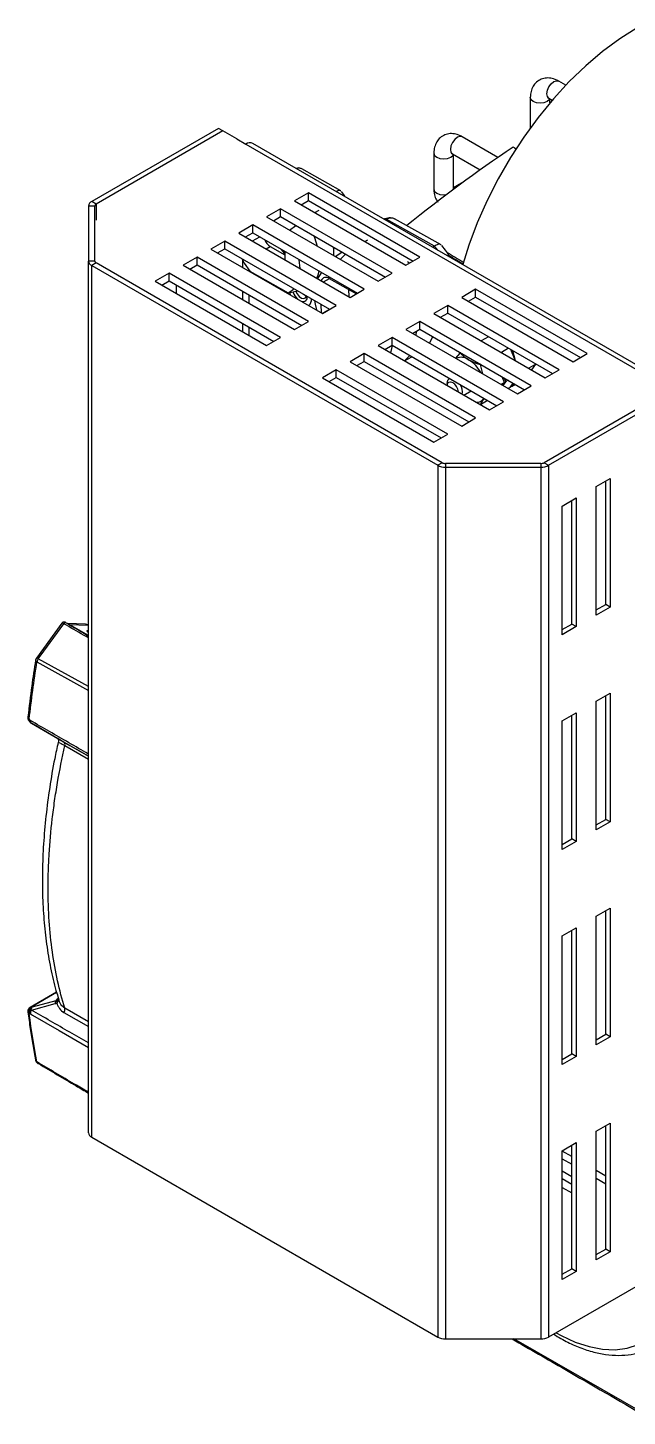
# Model space of a CAD drawing. Extents: x 9.3 to 87.2, y 0.6 to 68.8.
# Drawn here: x 54.68 to 58.48, y 1.73 to 10.54 of the extents above; entities that cross this region are included whole.
import ezdxf

# ---------------------------------------------------------------- set-up
doc = ezdxf.new("R2010")
doc.units = 0
doc.header["$MEASUREMENT"] = 0
doc.layers.add('OBJECT', color=7, linetype='CONTINUOUS')

msp = doc.modelspace()

# ---------------------------------------------------------------- linework, layer by layer
at = {"layer": 'OBJECT'}
for p, q in [((58.0913, 10.1753), (58.0465, 10.2012)), ((57.8662, 10.097), (57.8662, 9.9043)), ((57.984, 10.0929), (58.0056, 10.0805)), ((57.9912, 10.0636), (57.9912, 10.0888)), ((55.8876, 9.9017), (55.0832, 9.4374)), ((55.9159, 9.8854), (55.1115, 9.421)), ((55.9159, 9.8854), (55.8876, 9.9017)), ((56.0043, 9.8343), (55.9159, 9.8854)), ((56.0043, 9.8343), (56.0608, 9.8017)), ((56.0608, 9.8017), (58.7584, 8.2444)), ((58.807, 8.2468), (56.1058, 9.8061)), ((57.6613, 9.7174), (57.4349, 9.8481)), ((57.7771, 9.7711), (57.7573, 9.7825)), ((57.2545, 9.7439), (57.2545, 9.5153)), ((57.3724, 9.7398), (57.5483, 9.6383)), ((57.3795, 9.5153), (57.3795, 9.7357)), ((57.765, 9.7788), (57.7774, 9.7715)), ((56.3966, 9.6504), (56.3807, 9.6475)), ((56.6636, 9.505), (56.4175, 9.6447)), ((57.4305, 9.5529), (57.3795, 9.5235)), ((55.1115, 9.421), (55.0832, 9.4374)), ((56.4586, 9.4925), (56.3702, 9.4415)), ((56.3702, 9.4415), (57.0773, 9.0332)), ((56.4126, 9.417), (56.4586, 9.4435)), ((57.1657, 9.0843), (56.4586, 9.4925)), ((56.4586, 9.4435), (56.4586, 9.4925)), ((56.4586, 9.4435), (57.1233, 9.0598)), ((55.1027, 9.4088), (55.0627, 9.4088)), ((55.0627, 9.4088), (55.0627, 9.0598)), ((55.1027, 9.0598), (55.1027, 9.4088)), ((55.1115, 9.421), (55.1115, 9.319)), ((56.2818, 9.3904), (56.1934, 9.3394)), ((56.1934, 9.3394), (56.9005, 8.9312)), ((56.2358, 9.3149), (56.2818, 9.3414)), ((56.9889, 8.9822), (56.2818, 9.3904)), ((56.2818, 9.3414), (56.2818, 9.3904)), ((56.2818, 9.3414), (56.9465, 8.9577)), ((56.4993, 9.3669), (56.5269, 9.3829)), ((56.105, 9.2884), (56.0166, 9.2373)), ((56.8121, 8.8802), (56.105, 9.2884)), ((56.105, 9.2394), (56.105, 9.2884)), ((56.338, 9.2559), (56.3776, 9.2861)), ((56.9521, 9.326), (56.9408, 9.3241)), ((56.9521, 9.326), (56.9448, 9.3218)), ((57.2586, 9.155), (56.9521, 9.326)), ((57.301, 9.1629), (57.0056, 9.3277)), ((55.9282, 9.1863), (55.8399, 9.1353)), ((56.6354, 8.7781), (55.9282, 9.1863)), ((55.9282, 9.1373), (55.9282, 9.1863)), ((56.0166, 9.2373), (56.7237, 8.8291)), ((56.0591, 9.2129), (56.105, 9.2394)), ((56.1037, 9.1871), (56.1496, 9.2136)), ((56.105, 9.2394), (56.7697, 8.8557)), ((56.8169, 9.1835), (56.8357, 9.1944)), ((55.7515, 9.0843), (55.6631, 9.0332)), ((56.4586, 8.6761), (55.7515, 9.0843)), ((55.7515, 9.0353), (55.7515, 9.0843)), ((55.8399, 9.1353), (56.547, 8.7271)), ((55.8823, 9.1108), (55.9282, 9.1373)), ((55.9282, 9.1373), (56.5929, 8.7536)), ((56.1913, 9.1365), (56.2167, 9.1511)), ((56.2167, 9.1511), (56.3095, 9.0984)), ((56.3094, 9.1069), (56.2851, 9.1354)), ((56.3093, 9.1214), (56.3097, 9.0681)), ((56.6722, 9.1161), (56.6593, 9.1086)), ((56.6608, 9.0696), (56.6944, 9.1032)), ((57.0773, 9.0332), (57.1657, 9.0843)), ((57.2586, 9.155), (57.2462, 9.1478)), ((57.2788, 9.129), (57.2586, 9.155)), ((55.1027, 9.0598), (55.0627, 9.0598)), ((55.0627, 3.5278), (55.0627, 9.0598)), ((55.1115, 9.0476), (55.0832, 9.0313)), ((55.0832, 9.0313), (57.2789, 7.7637)), ((55.0832, 3.4992), (55.0832, 9.0313)), ((57.3072, 7.78), (55.1115, 9.0476)), ((55.6631, 9.0332), (56.3702, 8.625)), ((55.7055, 9.0087), (55.7515, 9.0353)), ((55.7515, 9.0353), (56.4161, 8.6516)), ((56.0396, 9.0676), (56.0396, 9.02)), ((56.082, 8.9955), (56.082, 9.0022)), ((56.0876, 8.9951), (56.3295, 8.8578)), ((56.5426, 8.9868), (56.5347, 8.9778)), ((57.1005, 9.0466), (57.0875, 9.0539)), ((55.5747, 8.9822), (55.4863, 8.9312)), ((55.4863, 8.9312), (56.1934, 8.523)), ((55.5287, 8.9067), (55.5747, 8.9332)), ((56.2818, 8.574), (55.5747, 8.9822)), ((55.5747, 8.9332), (55.5747, 8.9822)), ((55.5747, 8.9332), (56.2394, 8.5495)), ((55.6224, 8.8526), (55.6224, 8.9057)), ((56.5544, 8.9269), (56.5913, 8.9483)), ((56.5895, 8.9493), (56.7636, 8.8522)), ((56.9005, 8.9312), (56.9889, 8.9822)), ((56.0396, 8.8689), (56.0396, 8.8159)), ((56.082, 8.7914), (56.082, 8.8444)), ((56.3295, 8.8578), (56.3916, 8.8698)), ((56.3376, 8.8594), (56.3444, 8.844)), ((56.3378, 8.8594), (56.3448, 8.8438)), ((56.7137, 8.88), (56.7144, 8.8345)), ((56.7237, 8.8291), (56.8121, 8.8802)), ((57.5192, 8.8802), (57.4309, 8.8291)), ((57.4309, 8.8291), (58.138, 8.4209)), ((57.4733, 8.8046), (57.5192, 8.8312)), ((58.2263, 8.472), (57.5192, 8.8802)), ((57.5192, 8.8312), (57.5192, 8.8802)), ((57.5192, 8.8312), (58.1839, 8.4475)), ((56.4372, 8.8056), (56.4373, 8.8056)), ((56.4609, 8.7768), (56.4628, 8.7782)), ((56.5405, 8.7308), (56.5397, 8.7843)), ((56.5467, 8.7272), (56.5927, 8.7538)), ((56.547, 8.7271), (56.6354, 8.7781)), ((57.3425, 8.7781), (57.2541, 8.7271)), ((57.2541, 8.7271), (57.9612, 8.3189)), ((57.2965, 8.7026), (57.3425, 8.7291)), ((58.0496, 8.3699), (57.3425, 8.7781)), ((57.3425, 8.7291), (57.3425, 8.7781)), ((57.3425, 8.7291), (58.0071, 8.3454)), ((56.0396, 8.6648), (56.0396, 8.6118)), ((56.082, 8.5873), (56.082, 8.6403)), ((56.3702, 8.625), (56.4586, 8.6761)), ((57.1657, 8.6761), (57.0773, 8.625)), ((57.8728, 8.2679), (57.1657, 8.6761)), ((57.1657, 8.6271), (57.1657, 8.6761)), ((56.1934, 8.523), (56.2818, 8.574)), ((56.9889, 8.574), (56.9005, 8.523)), ((57.696, 8.1658), (56.9889, 8.574)), ((56.9889, 8.525), (56.9889, 8.574)), ((57.0773, 8.625), (57.7844, 8.2168)), ((57.1197, 8.6005), (57.1657, 8.6271)), ((57.1431, 8.5871), (57.1439, 8.6145)), ((57.1657, 8.6271), (57.8304, 8.2434)), ((57.6012, 8.5797), (57.5553, 8.5532)), ((56.8121, 8.472), (56.7237, 8.4209)), ((57.5192, 8.0638), (56.8121, 8.472)), ((56.8121, 8.423), (56.8121, 8.472)), ((56.9005, 8.523), (57.6076, 8.1148)), ((56.943, 8.4985), (56.9889, 8.525)), ((56.9889, 8.525), (57.6536, 8.1413)), ((57.3937, 8.4424), (57.4213, 8.4759)), ((57.4245, 8.4777), (57.4213, 8.4759)), ((57.7286, 8.5062), (57.6827, 8.4797)), ((57.7695, 8.4296), (57.7429, 8.4979)), ((57.7539, 8.4916), (57.7695, 8.4294)), ((58.138, 8.4209), (58.2263, 8.472)), ((56.7237, 8.4209), (57.4309, 8.0127)), ((56.7662, 8.3964), (56.8121, 8.423)), ((56.8121, 8.423), (57.4768, 8.0393)), ((57.068, 8.4263), (57.1139, 8.4528)), ((57.5518, 8.4042), (57.5487, 8.4023)), ((57.5487, 8.4023), (57.5631, 8.3446)), ((57.9008, 8.4047), (57.8567, 8.3792)), ((57.8753, 8.3684), (57.9008, 8.4047)), ((57.9008, 8.4047), (57.8998, 8.4074)), ((56.6354, 8.3699), (56.547, 8.3189)), ((56.547, 8.3189), (57.2541, 7.9107)), ((56.5894, 8.2944), (56.6354, 8.3209)), ((57.3425, 7.9617), (56.6354, 8.3699)), ((56.6354, 8.3209), (56.6354, 8.3699)), ((56.6354, 8.3209), (57.3, 7.9372)), ((57.3383, 8.2834), (57.3383, 8.2703)), ((57.3527, 8.315), (57.3526, 8.3149)), ((57.7019, 8.2899), (57.6799, 8.2772)), ((57.7019, 8.2899), (57.6881, 8.3255)), ((57.6892, 8.2718), (57.7019, 8.2899)), ((57.7118, 8.2956), (57.6913, 8.2706)), ((57.6984, 8.3195), (57.7118, 8.2956)), ((57.7259, 8.3037), (57.7118, 8.2956)), ((57.7377, 8.2567), (57.7578, 8.2853)), ((57.7595, 8.2843), (57.7475, 8.2624)), ((57.9612, 8.3189), (58.0496, 8.3699)), ((57.4448, 8.2088), (57.4907, 8.2353)), ((57.7377, 8.2567), (57.7265, 8.2502)), ((57.7725, 8.2768), (57.7475, 8.2624)), ((57.7844, 8.2168), (57.8728, 8.2679)), ((58.7584, 8.2444), (57.9541, 7.78)), ((57.9823, 7.7637), (58.7867, 8.2281)), ((57.5957, 8.1747), (57.5498, 8.1482)), ((57.6076, 8.1148), (57.696, 8.1658)), ((57.4309, 8.0127), (57.5192, 8.0638)), ((57.2541, 7.9107), (57.3425, 7.9617)), ((57.3072, 7.78), (57.2789, 7.7637)), ((57.2789, 7.7637), (57.2789, 2.2317)), ((57.3284, 7.775), (57.3284, 7.7519)), ((57.9328, 7.775), (57.3284, 7.775)), ((57.9328, 7.775), (57.9328, 7.7519)), ((57.9541, 7.78), (57.9823, 7.7637)), ((57.9823, 7.7637), (57.9823, 2.2317)), ((57.3284, 7.7519), (57.3284, 2.2198)), ((57.3284, 7.7519), (57.9328, 7.7519)), ((57.9328, 7.7519), (57.9328, 2.2198)), ((58.2847, 7.6296), (58.3731, 7.6806)), ((58.3731, 7.6806), (58.3731, 6.8641)), ((58.2847, 6.8131), (58.2847, 7.6296)), ((58.3448, 6.8804), (58.3448, 7.6643)), ((58.069, 7.5051), (58.1574, 7.5561)), ((58.069, 6.6886), (58.069, 7.5051)), ((58.1291, 6.7559), (58.1291, 7.5398)), ((58.1574, 7.5561), (58.1574, 6.7396)), ((58.2847, 6.8457), (58.3448, 6.8804)), ((58.3731, 6.8641), (58.3448, 6.8804)), ((58.3731, 6.8641), (58.2847, 6.8131)), ((54.894, 6.7626), (54.7324, 6.5402)), ((54.9313, 6.7583), (54.9201, 6.7648)), ((55.0439, 6.7548), (54.9301, 6.759)), ((54.9313, 6.7582), (54.9316, 6.7578)), ((55.0627, 6.6836), (54.9406, 6.7541)), ((54.9406, 6.7541), (55.0617, 6.7496)), ((55.0627, 6.7133), (55.0533, 6.7135)), ((55.0617, 6.7496), (55.0627, 6.749)), ((55.0617, 6.7496), (55.0627, 6.7496)), ((58.069, 6.7212), (58.1291, 6.7559)), ((58.1574, 6.7396), (58.069, 6.6886)), ((58.1574, 6.7396), (58.1291, 6.7559)), ((55.0627, 6.3607), (54.7444, 6.536)), ((54.7359, 6.5154), (55.0627, 6.3342)), ((58.2847, 6.266), (58.3731, 6.317)), ((58.2847, 5.4494), (58.2847, 6.266)), ((58.3448, 5.5168), (58.3448, 6.3007)), ((58.3731, 6.317), (58.3731, 5.5005)), ((58.069, 6.1415), (58.1574, 6.1925)), ((58.1291, 5.3923), (58.1291, 6.1762)), ((58.1574, 6.1925), (58.1574, 5.376)), ((54.6779, 6.1673), (54.6778, 6.1669)), ((54.6832, 6.146), (54.6909, 6.1351)), ((54.8516, 6.0392), (54.7004, 6.1265)), ((58.069, 5.3249), (58.069, 6.1415)), ((55.0627, 5.9173), (54.9075, 6.0069)), ((54.9127, 5.985), (55.0627, 5.8984)), ((58.2847, 5.4821), (58.3448, 5.5168)), ((58.3731, 5.5005), (58.2847, 5.4494)), ((58.3731, 5.5005), (58.3448, 5.5168)), ((58.069, 5.3576), (58.1291, 5.3923)), ((58.1574, 5.376), (58.069, 5.3249)), ((58.1574, 5.376), (58.1291, 5.3923)), ((58.2847, 4.9024), (58.3731, 4.9534)), ((58.3448, 4.1532), (58.3448, 4.9371)), ((58.3731, 4.9534), (58.3731, 4.1368)), ((58.2847, 4.0858), (58.2847, 4.9024)), ((58.069, 4.7779), (58.1574, 4.8289)), ((58.069, 3.9613), (58.069, 4.7779)), ((58.1291, 4.0287), (58.1291, 4.8126)), ((58.1574, 4.8289), (58.1574, 4.0123)), ((54.86, 4.4205), (54.6926, 4.3239)), ((54.697, 4.3252), (54.8603, 4.4195)), ((54.7004, 4.3069), (54.8516, 4.3474)), ((54.856, 4.3661), (54.7048, 4.3256)), ((55.0627, 4.2326), (54.9127, 4.3192)), ((54.6778, 4.2944), (54.6779, 4.2939)), ((54.9075, 4.2913), (55.0627, 4.2017)), ((58.2847, 4.1185), (58.3448, 4.1532)), ((58.3731, 4.1368), (58.3448, 4.1532)), ((58.3731, 4.1368), (58.2847, 4.0858)), ((58.069, 3.994), (58.1291, 4.0287)), ((58.1574, 4.0123), (58.069, 3.9613)), ((58.1574, 4.0123), (58.1291, 4.0287)), ((58.2847, 3.5387), (58.3731, 3.5898)), ((58.2847, 2.7222), (58.2847, 3.5387)), ((58.3448, 2.7895), (58.3448, 3.5734)), ((58.3731, 3.5898), (58.3731, 2.7732)), ((55.0832, 3.4992), (57.2789, 2.2317)), ((58.069, 3.4142), (58.1574, 3.4653)), ((58.1291, 2.665), (58.1291, 3.4489)), ((58.1574, 3.4653), (58.1574, 2.6487)), ((58.069, 2.5977), (58.069, 3.4142)), ((58.1291, 3.3777), (58.069, 3.4124)), ((58.069, 3.3635), (58.1291, 3.3288)), ((58.1291, 3.2492), (58.069, 3.2839)), ((58.3448, 3.2532), (58.2847, 3.2879)), ((58.1291, 3.2002), (58.069, 3.2349)), ((58.069, 3.1818), (58.1291, 3.1471)), ((58.2847, 3.239), (58.3448, 3.2043)), ((58.2847, 2.7548), (58.3448, 2.7895)), ((58.3731, 2.7732), (58.2847, 2.7222)), ((58.3731, 2.7732), (58.3448, 2.7895)), ((58.7867, 2.696), (57.9823, 2.2317)), ((58.069, 2.6303), (58.1291, 2.665)), ((58.1574, 2.6487), (58.069, 2.5977)), ((58.1574, 2.6487), (58.1291, 2.665)), ((57.3284, 2.2198), (57.9328, 2.2198)), ((58.5954, 1.7431), (57.7627, 2.2198))]:
    msp.add_line(p, q, dxfattribs=at)
at = {"layer": 'OBJECT', "flags": 128}
for points in [[(58.5442, 10.5398), (58.4341, 10.4704), (58.325, 10.3898), (58.2177, 10.2988), (58.1133, 10.1981), (58.0125, 10.0885), (57.9162, 9.971), (57.8253, 9.8466), (57.7405, 9.7164), (57.6626, 9.5814), (57.5922, 9.4429), (57.53, 9.302), (57.4764, 9.1599), (57.4375, 9.0377)], [(57.984, 10.0929), (57.984, 10.0929), (57.9745, 10.1039), (57.9711, 10.1215), (57.9745, 10.143), (57.984, 10.1651), (57.9984, 10.1844), (58.0153, 10.1981), (58.0322, 10.2039), (58.0465, 10.2012)], [(57.9729, 10.0715), (57.9526, 10.0637), (57.9287, 10.0609), (57.9047, 10.0637), (57.8845, 10.0715), (57.8709, 10.0832), (57.8662, 10.097), (57.8662, 10.097)], [(57.9898, 10.0896), (57.9864, 10.0832), (57.9729, 10.0715)], [(57.4349, 9.8481), (57.4206, 9.8508), (57.4036, 9.845), (57.3867, 9.8313), (57.3724, 9.812), (57.3628, 9.7899), (57.3594, 9.7684), (57.3628, 9.7508), (57.3724, 9.7398), (57.3724, 9.7398)], [(57.2545, 9.7439), (57.2593, 9.7301), (57.2728, 9.7184), (57.2931, 9.7106), (57.317, 9.7078), (57.3409, 9.7106), (57.3612, 9.7184)], [(57.3612, 9.7184), (57.3748, 9.7301), (57.3783, 9.7369)], [(57.3886, 9.5219), (57.3867, 9.5222), (57.3795, 9.5219)], [(57.2545, 9.5153), (57.2593, 9.5015), (57.2728, 9.4898), (57.2931, 9.4819), (57.317, 9.4792), (57.3335, 9.4805)], [(56.5165, 9.1529), (56.4994, 9.2062), (56.4945, 9.2187)], [(56.0356, 9.0754), (56.0515, 9.0468), (56.0876, 8.9951)], [(56.6207, 9.0927), (56.6194, 9.1336), (56.6178, 9.1475)], [(56.6731, 9.1155), (56.6385, 9.0936), (56.6312, 9.0866)], [(56.4053, 9.013), (56.3998, 9.0665), (56.3993, 9.0695)], [(56.5126, 8.951), (56.5204, 8.972), (56.5263, 8.9962)], [(56.5432, 8.9864), (56.5365, 8.9798), (56.5155, 8.9493)], [(56.3295, 8.8578), (56.3618, 8.8795), (56.3665, 8.8844)], [(56.3779, 8.8672), (56.3864, 8.8505), (56.3993, 8.8349), (56.4139, 8.8246), (56.428, 8.8213), (56.4395, 8.8253), (56.4465, 8.8362), (56.447, 8.8379)], [(56.427, 8.8494), (56.4406, 8.8401), (56.4476, 8.8375)], [(56.4131, 8.8044), (56.4254, 8.8024), (56.4373, 8.8056)], [(56.4972, 8.8089), (56.5005, 8.7863), (56.5089, 8.7491)], [(57.2271, 8.5386), (57.2285, 8.5407), (57.2471, 8.5801)], [(56.9809, 8.4766), (56.9881, 8.5046), (56.9911, 8.5238)], [(57.0674, 8.4266), (57.0768, 8.4338), (57.1015, 8.46)], [(57.3383, 8.2834), (57.342, 8.3028), (57.3526, 8.3149), (57.3526, 8.3149)], [(57.3383, 8.2702), (57.341, 8.2824), (57.3487, 8.2912), (57.3603, 8.2935), (57.3739, 8.2888)], [(54.7444, 6.536), (54.7794, 6.5839), (54.9067, 6.7583)], [(54.9067, 6.7583), (54.9086, 6.7606), (54.9107, 6.7625), (54.9128, 6.764), (54.9149, 6.765), (54.917, 6.7654), (54.9188, 6.7653), (54.9201, 6.7648)], [(55.0439, 6.7548), (55.053, 6.7533), (55.0617, 6.7496)], [(54.6832, 6.146), (54.6828, 6.1468), (54.683, 6.1488), (54.6843, 6.1515), (54.6866, 6.1548)], [(54.6909, 6.1351), (54.6906, 6.1359), (54.6908, 6.1379), (54.692, 6.1406), (54.6944, 6.1438)], [(54.7004, 6.1265), (54.9436, 5.9861), (55.0627, 5.9173)], [(54.697, 4.3252), (54.6947, 4.3248), (54.6926, 4.3239)], [(54.6944, 4.2826), (54.7071, 4.2752), (54.8769, 4.1773), (55.0627, 4.0701)], [(54.7416, 3.9684), (54.743, 3.9678), (54.7447, 3.9673)], [(58.0307, 2.2595), (58.0629, 2.2416), (58.1519, 2.2001), (58.2394, 2.171), (58.3242, 2.1548), (58.4052, 2.1516), (58.4815, 2.1615), (58.552, 2.1844), (58.6158, 2.2199), (58.672, 2.2677), (58.7201, 2.327), (58.7593, 2.3972), (58.7892, 2.4773), (58.8093, 2.5663), (58.8194, 2.663), (58.8199, 2.7535)]]:
    msp.add_lwpolyline(points, dxfattribs=at)
at = {"layer": 'OBJECT'}
for centre, radius, start, end in [((56.0872, 9.7649), 0.0453, 65.69359, 125.61707), ((62.8501, 2.1863), 9.1455, 123.83896, 129.09213), ((55.0977, 9.4053), 0.0352, 114.37521, 174.30383), ((55.1177, 9.4073), 0.0151, 114.37579, 174.30239), ((56.2673, 9.2312), 0.0947, 201.40209, 237.67941), ((55.0977, 9.0633), 0.0352, 185.69425, 245.62577), ((55.1177, 9.0613), 0.0151, 185.70533, 245.61354), ((56.5699, 8.9247), 0.0315, 51.42183, 160.61124), ((56.4644, 8.9009), 0.111, 199.54128, 229.64108), ((56.4644, 8.9009), 0.1112, 199.54223, 229.40031), ((56.4229, 8.8314), 0.0288, 250.64212, 7.70279), ((56.4211, 8.8175), 0.0567, 314.84745, 2.73217), ((56.4189, 8.8181), 0.0591, 315.92027, 1.8168), ((57.43, 8.3744), 0.0743, 52.5576, 116.74959), ((57.3562, 8.2426), 0.2248, 28.53578, 58.07408), ((57.3318, 8.2232), 0.0779, 4.39843, 57.28996), ((57.3447, 8.227), 0.0907, 352.18626, 32.15749), ((57.5254, 8.2187), 0.0551, 267.50093, 325.12347), ((57.3264, 7.8529), 0.101, 241.9595, 271.14441), ((57.3275, 7.8183), 0.0433, 241.96604, 271.13833), ((57.9337, 7.8183), 0.0433, 268.85636, 298.04015), ((57.9349, 7.8529), 0.101, 268.8562, 298.03996), ((55.0417, 6.6949), 0.06, 69.54678, 87.89758), ((54.7567, 6.5226), 0.03, 143.99419, 171.13459), ((54.7406, 6.5281), 0.0136, 183.94287, 249.7581), ((54.7326, 6.5219), 0.0183, 49.95743, 90.41531), ((54.7833, 6.5079), 0.048, 144.2682, 171.10471), ((54.7076, 6.1634), 0.03, 173.3298, 180), ((54.7076, 6.1634), 0.03, 180, 215.3426), ((54.6916, 6.1676), 0.0138, 183.1913, 248.90918), ((54.7154, 6.1525), 0.03, 215.36431, 239.99974), ((54.7108, 6.1398), 0.0169, 166.19537, 231.93707), ((54.8948, 5.9923), 0.0193, 337.70882, 48.93409), ((54.7076, 4.2979), 0.03, 119.99731, 180), ((54.7151, 4.2981), 0.0326, 123.72817, 209.09187), ((54.7229, 4.2984), 0.0326, 123.74297, 209.05939), ((54.7247, 4.311), 0.0247, 143.92615, 189.59805), ((54.876, 4.3515), 0.0247, 143.92724, 189.59559), ((54.8809, 4.3606), 0.0214, 159.85258, 205.2152), ((54.877, 4.3114), 0.0365, 326.64755, 12.28485), ((54.7076, 4.2979), 0.03, 180, 187.69976), ((54.6938, 4.2967), 0.0162, 190.2581, 243.65306), ((54.7346, 4.2856), 0.0403, 148.05497, 184.19353), ((54.7436, 3.9923), 0.0166, 192.06937, 243.06111), ((54.7569, 3.9943), 0.03, 190.782, 239.39837), ((54.7482, 3.9787), 0.0122, 185.63796, 237.28547), ((55.0977, 3.5313), 0.0352, 185.69425, 245.62577), ((57.3264, 2.3208), 0.101, 241.9595, 271.14441), ((57.9349, 2.3208), 0.101, 268.8562, 298.03996)]:
    msp.add_arc(centre, radius, start, end, dxfattribs=at)
for centre, major_axis, ratio, start_param, end_param in [((54.8982, 6.7001), (0.0499, 0.0481), 0.692594, 0.196726, 0.39145), ((55.0627, 6.658), (-0.0337, 0.0587), 0.460914, 5.389813, 5.609508)]:
    msp.add_ellipse(centre, major_axis=major_axis, ratio=ratio, start_param=start_param, end_param=end_param, dxfattribs=at)
for points, knots in [([(58.0465, 10.2012), (58.0389, 10.2051), (58.0199, 10.215), (57.988, 10.2225), (57.9523, 10.2206), (57.9193, 10.2075), (57.8927, 10.1841), (57.875, 10.1534), (57.8672, 10.1237), (57.8664, 10.1043), (57.8662, 10.097)], [0, 0, 0, 0, 0.0966341, 0.241283, 0.3766339, 0.5088889, 0.6478628, 0.7811666, 0.9181407, 1, 1, 1, 1]), ([(57.9765, 10.0964), (57.9763, 10.0964), (57.9751, 10.0963), (57.9787, 10.0959), (57.9828, 10.0936), (57.984, 10.0929)], [0, 0, 0, 0, 0.1112191, 0.7366988, 1, 1, 1, 1]), ([(57.4349, 9.8481), (57.4273, 9.852), (57.4083, 9.8619), (57.3763, 9.8694), (57.3406, 9.8675), (57.3076, 9.8544), (57.281, 9.831), (57.2633, 9.8003), (57.2555, 9.7706), (57.2548, 9.7512), (57.2545, 9.7439)], [0, 0, 0, 0, 0.096634, 0.241283, 0.376634, 0.508889, 0.647863, 0.781166, 0.918141, 1, 1, 1, 1]), ([(57.3649, 9.7433), (57.3647, 9.7433), (57.3634, 9.7432), (57.3671, 9.7428), (57.3712, 9.7405), (57.3724, 9.7398)], [0, 0, 0, 0, 0.111214, 0.736697, 1, 1, 1, 1]), ([(56.3823, 9.6466), (56.3855, 9.6479), (56.395, 9.6517), (56.4075, 9.6505), (56.4149, 9.6453), (56.417, 9.6438)], [0, 0, 0, 0, 0.267199, 0.791734, 1, 1, 1, 1]), ([(56.6631, 9.5041), (56.6621, 9.505), (56.6583, 9.5082), (56.6481, 9.5075), (56.6383, 9.5028), (56.6345, 9.501)], [0, 0, 0, 0, 0.193969, 0.682492, 1, 1, 1, 1]), ([(56.6921, 9.4677), (56.6921, 9.4677), (56.6851, 9.4797), (56.6764, 9.4903), (56.6676, 9.5009)], [0, 0, 0, 0, 0.002816, 1, 1, 1, 1]), ([(57.2545, 9.5153), (57.2549, 9.5067), (57.256, 9.4854), (57.2635, 9.457), (57.2756, 9.4406), (57.2802, 9.4342)], [0, 0, 0, 0, 0.289905, 0.723896, 1, 1, 1, 1]), ([(56.9798, 9.3344), (56.9678, 9.3332), (56.9536, 9.3318), (56.9407, 9.3262), (56.9387, 9.3253)], [0, 0, 0, 0, 0.8473834, 1, 1, 1, 1]), ([(56.9521, 9.326), (56.9597, 9.3292), (56.9748, 9.3357), (56.9936, 9.3346), (57.0025, 9.3284), (57.0049, 9.3266)], [0, 0, 0, 0, 0.419712, 0.839214, 1, 1, 1, 1]), ([(57.3004, 9.1619), (57.2991, 9.1629), (57.2945, 9.1668), (57.2801, 9.1654), (57.2658, 9.1585), (57.2586, 9.155)], [0, 0, 0, 0, 0.160784, 0.580287, 1, 1, 1, 1]), ([(57.3554, 9.0848), (57.3488, 9.0964), (57.3341, 9.1223), (57.3159, 9.1453), (57.3059, 9.1579)], [0, 0, 0, 0, 0.451124, 1, 1, 1, 1]), ([(57.338, 9.114), (57.355, 9.104), (57.3908, 9.083), (57.4267, 9.0613), (57.4455, 9.0499)], [0, 0, 0, 0, 0.4763031, 1, 1, 1, 1]), ([(57.4419, 9.0381), (57.422, 9.0502), (57.3915, 9.0687), (57.3612, 9.0865), (57.3507, 9.0927)], [0, 0, 0, 0, 0.655833, 1, 1, 1, 1]), ([(57.4213, 8.4759), (57.4252, 8.4719), (57.4401, 8.4566), (57.4602, 8.4433), (57.4751, 8.4334)], [0, 0, 0, 0, 0.257551, 1, 1, 1, 1]), ([(57.4751, 8.4334), (57.4811, 8.4301), (57.5032, 8.418), (57.5295, 8.409), (57.5487, 8.4023)], [0, 0, 0, 0, 0.268634, 1, 1, 1, 1]), ([(57.5707, 8.1872), (57.5699, 8.1861), (57.5593, 8.1709), (57.5538, 8.1588), (57.5487, 8.1476)], [0, 0, 0, 0, 0.070185, 1, 1, 1, 1]), ([(54.9202, 6.7647), (54.92, 6.7648), (54.917, 6.7667), (54.9131, 6.7684), (54.9066, 6.7693), (54.9013, 6.7684), (54.8968, 6.766), (54.895, 6.7635), (54.8942, 6.7624)], [0, 0, 0, 0, 0.0264925, 0.3562879, 0.528523, 0.6997661, 0.879035, 1, 1, 1, 1]), ([(54.9067, 6.7583), (54.9051, 6.7592), (54.9012, 6.7614), (54.8967, 6.763), (54.8942, 6.7634), (54.8942, 6.7626), (54.8942, 6.7624)], [0, 0, 0, 0, 0.241454, 0.59313, 0.945347, 1, 1, 1, 1]), ([(55.0627, 6.6678), (55.0524, 6.6738), (55.0004, 6.7039), (54.9484, 6.7341), (54.9067, 6.7583)], [0, 0, 0, 0, 0.198064, 1, 1, 1, 1]), ([(54.9316, 6.7578), (54.9387, 6.7537), (54.9738, 6.733), (55.0177, 6.7075), (55.0542, 6.6857), (55.0627, 6.6806)], [0, 0, 0, 0, 0.160798, 0.803987, 1, 1, 1, 1]), ([(55.0627, 6.7013), (55.0602, 6.7035), (55.055, 6.7081), (55.0537, 6.7118), (55.0533, 6.7135), (55.0533, 6.7135)], [0, 0, 0, 0, 0.4866461, 0.9928887, 1, 1, 1, 1]), ([(55.0533, 6.7135), (55.0533, 6.7135), (55.0556, 6.7112), (55.0583, 6.7081), (55.0621, 6.7041), (55.0627, 6.7034)], [0, 0, 0, 0, 0.01333, 0.83779, 1, 1, 1, 1]), ([(54.727, 6.5272), (54.7187, 6.4722), (54.7003, 6.3514), (54.6862, 6.2321), (54.6786, 6.1672)], [0, 0, 0, 0, 0.454901, 1, 1, 1, 1]), ([(55.0627, 5.9312), (55.021, 5.9553), (54.8982, 6.0262), (54.7754, 6.097), (54.6944, 6.1438)], [0, 0, 0, 0, 0.339694, 1, 1, 1, 1]), ([(54.8706, 6.0057), (54.8629, 5.971), (54.8416, 5.8744), (54.8155, 5.718), (54.7916, 5.5373), (54.7763, 5.3603), (54.7693, 5.1879), (54.7707, 5.0209), (54.7804, 4.8594), (54.7984, 4.7036), (54.8255, 4.5546), (54.8514, 4.4434), (54.871, 4.3847), (54.8757, 4.3705)], [0, 0, 0, 0, 0.056575, 0.157821, 0.259209, 0.360616, 0.461946, 0.562833, 0.663641, 0.765, 0.866401, 0.967834, 1, 1, 1, 1]), ([(54.9075, 6.0069), (54.8966, 6.0132), (54.8872, 6.0186), (54.8716, 6.0277), (54.8657, 6.0311), (54.8616, 6.0334)], [0, 0, 0, 0, 0.5, 0.5, 1, 1, 1, 1]), ([(54.8616, 6.0334), (54.8647, 6.0316), (54.8672, 6.0293), (54.8707, 6.0244), (54.8716, 6.0218), (54.873, 6.0144), (54.8721, 6.0099), (54.8706, 6.0055)], [0, 0, 0, 0, 0.25, 0.25, 0.5, 0.5, 1, 1, 1, 1]), ([(54.8706, 6.0055), (54.8727, 6.0056), (54.8772, 6.004), (54.8878, 5.9988), (54.8921, 5.9966), (54.9016, 5.9914), (54.9069, 5.9884), (54.9127, 5.985)], [0, 0, 0, 0, 0.5, 0.5, 0.75, 0.75, 1, 1, 1, 1]), ([(54.9127, 4.3192), (54.8775, 4.4307), (54.8513, 4.5499), (54.816, 4.8029), (54.807, 4.9369), (54.8068, 5.1138), (54.8073, 5.1497), (54.8095, 5.2219), (54.8111, 5.2583), (54.8177, 5.3685), (54.8244, 5.4432), (54.8377, 5.5571), (54.8426, 5.5953), (54.8537, 5.6723), (54.8598, 5.7109), (54.8797, 5.8274), (54.8951, 5.9058), (54.9127, 5.985)], [0, 0, 0, 0, 0.25, 0.25, 0.5, 0.5, 0.5625, 0.5625, 0.625, 0.625, 0.75, 0.75, 0.8125, 0.8125, 0.875, 0.875, 1, 1, 1, 1]), ([(54.8716, 4.3823), (54.871, 4.3818), (54.8621, 4.3755), (54.8589, 4.3706), (54.856, 4.3661)], [0, 0, 0, 0, 0.065441, 1, 1, 1, 1]), ([(54.8716, 4.3823), (54.8716, 4.3811), (54.8714, 4.3782), (54.869, 4.3744), (54.8653, 4.3707), (54.8628, 4.3691), (54.8609, 4.3679)], [0, 0, 0, 0, 0.270613, 0.651576, 0.726637, 1, 1, 1, 1]), ([(54.8616, 4.3515), (54.8647, 4.3532), (54.8672, 4.3558), (54.8707, 4.3618), (54.8716, 4.3652), (54.873, 4.3757), (54.8721, 4.3831), (54.8706, 4.3902)], [0, 0, 0, 0, 0.25, 0.25, 0.5, 0.5, 1, 1, 1, 1]), ([(54.8616, 4.3515), (54.8636, 4.3449), (54.8661, 4.3386), (54.8721, 4.3269), (54.8755, 4.3214), (54.887, 4.3062), (54.8966, 4.2976), (54.9075, 4.2913)], [0, 0, 0, 0, 0.25, 0.25, 0.5, 0.5, 1, 1, 1, 1]), ([(54.9127, 4.3192), (54.9084, 4.3221), (54.8944, 4.3315), (54.8808, 4.3495), (54.8768, 4.3665), (54.8759, 4.3706)], [0, 0, 0, 0, 0.2522304, 0.8221415, 1, 1, 1, 1]), ([(54.679, 4.2947), (54.6835, 4.2587), (54.6968, 4.1545), (54.7153, 4.0544), (54.7275, 3.9888)], [0, 0, 0, 0, 0.344848, 1, 1, 1, 1]), ([(55.0627, 4.0978), (55.023, 4.1207), (54.9022, 4.1904), (54.7814, 4.2601), (54.7004, 4.3069)], [0, 0, 0, 0, 0.328775, 1, 1, 1, 1]), ([(55.0627, 3.7849), (55.0334, 3.802), (54.9247, 3.8656), (54.8157, 3.9303), (54.7361, 3.9775)], [0, 0, 0, 0, 0.268956, 1, 1, 1, 1]), ([(54.7447, 3.9673), (54.8245, 3.92), (54.9305, 3.8572), (55.0365, 3.7953), (55.0627, 3.7799)], [0, 0, 0, 0, 0.752272, 1, 1, 1, 1]), ([(57.7509, 2.2198), (57.8623, 2.1558), (58.1457, 1.9929), (58.4288, 1.8289), (58.6007, 1.7294)], [0, 0, 0, 0, 0.392736, 1, 1, 1, 1]), ([(58.0148, 2.2504), (58.0301, 2.2407), (58.0745, 2.2125), (58.1487, 2.1771), (58.2363, 2.1442), (58.3227, 2.1233), (58.4066, 2.1141), (58.487, 2.1169), (58.5626, 2.1321), (58.6253, 2.1543), (58.6597, 2.1758), (58.6732, 2.1842)], [0, 0, 0, 0, 0.065266, 0.189447, 0.313702, 0.437755, 0.561213, 0.683584, 0.80445, 0.923719, 1, 1, 1, 1])]:
    msp.add_open_spline(points, degree=3, knots=knots, dxfattribs=at)
for points in [[(54.6866, 6.1548), (54.7006, 6.274), (54.717, 6.3942), (54.7359, 6.5154)], [(54.6944, 6.1438), (54.6918, 6.1475), (54.6892, 6.1511), (54.6866, 6.1548)], [(54.8616, 6.0334), (54.8583, 6.0353), (54.855, 6.0372), (54.8516, 6.0392)], [(54.7048, 4.3256), (54.7022, 4.3254), (54.6996, 4.3253), (54.697, 4.3252)], [(54.8516, 4.3474), (54.855, 4.3483), (54.8583, 4.3497), (54.8616, 4.3515)], [(54.8609, 4.3679), (54.8592, 4.367), (54.8576, 4.3664), (54.856, 4.3661)], [(54.6866, 4.2822), (54.6892, 4.2824), (54.6918, 4.2825), (54.6944, 4.2826)], [(54.7361, 3.9775), (54.7171, 4.0771), (54.7006, 4.1787), (54.6866, 4.2822)]]:
    msp.add_open_spline(points, degree=3, dxfattribs=at)

doc.saveas('drawing.dxf')
